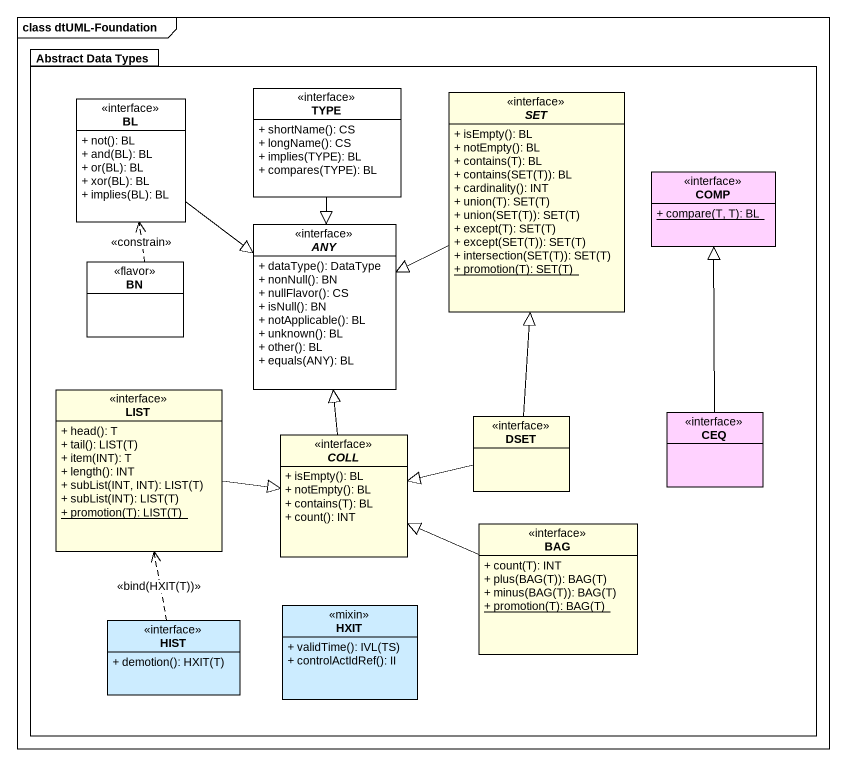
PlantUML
@startuml
mainframe class dtUML-Foundation
hide circle
hide empty members
skinparam classAttributeIconSize 0
package "Abstract Data Types" as Abstract_Data_Types #FFFFFF {
  class BL <<interface>> #FFFFFF {
    + not(): BL
    + and(BL): BL
    + or(BL): BL
    + xor(BL): BL
    + implies(BL): BL
  }
  class TYPE <<interface>> #FFFFFF {
    + shortName(): CS
    + longName(): CS
    + implies(TYPE): BL
    + compares(TYPE): BL
  }
  abstract class "SET" as SET_ <<interface>> #FFFFE0 {
    + isEmpty(): BL
    + notEmpty(): BL
    + contains(T): BL
    + contains(SET(T)): BL
    + cardinality(): INT
    + union(T): SET(T)
    + union(SET(T)): SET(T)
    + except(T): SET(T)
    + except(SET(T)): SET(T)
    + intersection(SET(T)): SET(T)
    {static} + promotion(T): SET(T)
  }
  class COMP <<interface>> #FFD2FF {
    {static} + compare(T, T): BL
  }
  abstract class ANY <<interface>> #FFFFFF {
    + dataType(): DataType
    + nonNull(): BN
    + nullFlavor(): CS
    + isNull(): BN
    + notApplicable(): BL
    + unknown(): BL
    + other(): BL
    + equals(ANY): BL
  }
  class BN <<flavor>> #FFFFFF
  class LIST <<interface>> #FFFFE0 {
    + head(): T
    + tail(): LIST(T)
    + item(INT): T
    + length(): INT
    + subList(INT, INT): LIST(T)
    + subList(INT): LIST(T)
    {static} + promotion(T): LIST(T)
  }
  abstract class COLL <<interface>> #FFFFE0 {
    + isEmpty(): BL
    + notEmpty(): BL
    + contains(T): BL
    + count(): INT
  }
  class DSET <<interface>> #FFFFE0
  class CEQ <<interface>> #FFD2FF
  class BAG <<interface>> #FFFFE0 {
    + count(T): INT
    + plus(BAG(T)): BAG(T)
    + minus(BAG(T)): BAG(T)
    {static} + promotion(T): BAG(T)
  }
  class HIST <<interface>> #CCECFF {
    + demotion(): HXIT(T)
  }
  class HXIT <<mixin>> #CCECFF {
    + validTime(): IVL(TS)
    + controlActIdRef(): II
  }
}
BL --|> ANY
TYPE --|> ANY
SET_ -left-|> ANY
BN .up.> BL : <<constrain>>
LIST -right-|> COLL
COLL -up-|> ANY
DSET -up-|> SET_
DSET -left-|> COLL
CEQ -up-|> COMP
BAG -left-|> COLL
HIST .up.> LIST : <<bind(HXIT(T))>>
@enduml
